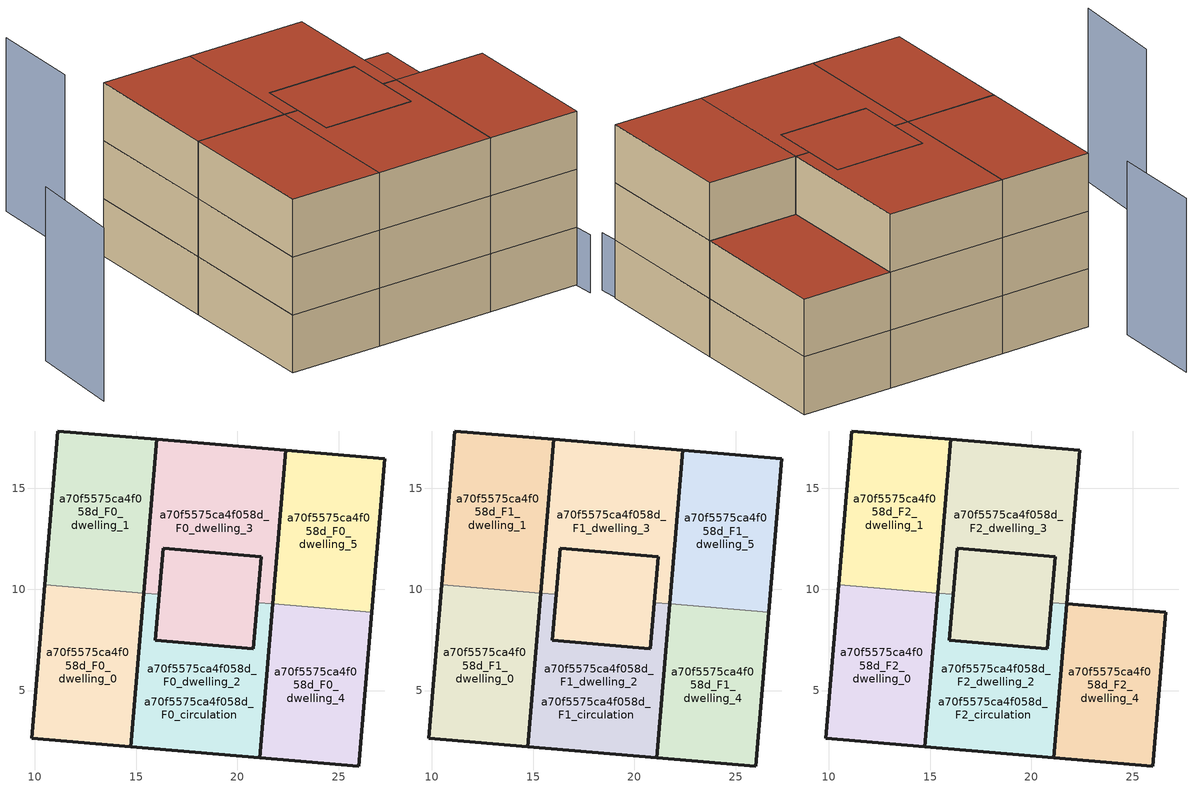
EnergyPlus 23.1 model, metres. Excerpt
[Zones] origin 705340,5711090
a70f5575ca4f058d_F0_dwelling_0
 floor ground (EU_floor_Construction): 15.38,9.82 14.75,2.22 9.84,2.63 10.48,10.23 z0
 wall outside (EU_wall_Construction): 10.48,10.23 9.84,2.63 14.75,2.22 15.38,9.82 z0:3
 wall to a70f5575ca4f058d_F0_dwelling_1 (EU_wall_Construction): 15.38,9.82 10.48,10.23 z0:3
a70f5575ca4f058d_F0_dwelling_1
 floor ground (EU_floor_Construction): 16.02,17.41 15.38,9.82 10.48,10.23 11.12,17.82 z0
 wall outside (EU_wall_Construction): 15.38,9.82 16.02,17.41 11.12,17.82 10.48,10.23 z0:3
a70f5575ca4f058d_F0_dwelling_2
 floor ground (EU_floor_Construction): 21.74,9.28 21.11,1.69 14.75,2.22 15.38,9.82 16.14,9.75 15.95,7.48 20.8,7.07 20.99,9.35 z0; 21.18,11.62 20.8,7.07 15.95,7.48 16.14,9.75 16.33,12.03 z0
 wall outside (EU_wall_Construction): 15.38,9.82 14.75,2.22 21.11,1.69 21.74,9.28 / 20.99,9.35 20.8,7.07 15.95,7.48 16.14,9.75 z0:3
 wall to a70f5575ca4f058d_F0_dwelling_3 (EU_wall_Construction): 21.74,9.28 20.99,9.35 / 16.14,9.75 15.38,9.82 z0:3
a70f5575ca4f058d_F0_dwelling_3
 floor ground (EU_floor_Construction): 21.18,11.62 20.8,7.07 15.95,7.48 16.14,9.75 16.33,12.03 20.14,11.71 z0; 22.38,16.88 21.74,9.28 20.99,9.35 21.18,11.62 20.14,11.71 16.33,12.03 16.14,9.75 15.38,9.82 16.02,17.41 z0
 wall outside (EU_wall_Construction): 16.14,9.75 16.33,12.03 21.18,11.62 20.99,9.35 / 21.74,9.28 22.38,16.88 16.02,17.41 15.38,9.82 z0:3
a70f5575ca4f058d_F0_dwelling_4
 floor ground (EU_floor_Construction): 26.65,8.87 26.01,1.28 21.11,1.69 21.74,9.28 z0
 wall outside (EU_wall_Construction): 21.74,9.28 21.11,1.69 26.01,1.28 26.65,8.87 z0:3
 wall to a70f5575ca4f058d_F0_dwelling_5 (EU_wall_Construction): 26.65,8.87 21.74,9.28 z0:3
a70f5575ca4f058d_F0_dwelling_5
 floor ground (EU_floor_Construction): 27.29,16.46 26.65,8.87 21.74,9.28 22.38,16.88 z0
 wall outside (EU_wall_Construction): 26.65,8.87 27.29,16.46 22.38,16.88 21.74,9.28 z0:3
a70f5575ca4f058d_F0_circulation
 floor ground (EU_floor_Construction): 21.18,11.62 20.99,9.35 20.8,7.07 15.95,7.48 16.14,9.75 16.33,12.03 20.14,11.71 z0; 21.74,9.28 21.11,1.69 14.75,2.22 15.38,9.82 16.14,9.75 15.95,7.48 20.8,7.07 20.99,9.35 z0; 22.38,16.88 21.74,9.28 20.99,9.35 21.18,11.62 20.14,11.71 16.33,12.03 16.14,9.75 15.38,9.82 16.02,17.41 z0
 wall outside (EU_wall_Construction): 20.8,7.07 21.18,11.62 16.33,12.03 15.95,7.48 20.8,7.07 z0:3
a70f5575ca4f058d_F1_dwelling_0
 floor to a70f5575ca4f058d_F0_dwelling_0 (EU_floor_Construction): 15.38,9.82 14.75,2.22 9.84,2.63 10.48,10.23 z3
 wall outside (EU_wall_Construction): 10.48,10.23 9.84,2.63 14.75,2.22 15.38,9.82 z3:6
 wall to a70f5575ca4f058d_F1_dwelling_1 (EU_wall_Construction): 15.38,9.82 10.48,10.23 z3:6
a70f5575ca4f058d_F1_dwelling_1
 floor to a70f5575ca4f058d_F0_dwelling_1 (EU_floor_Construction): 16.02,17.41 15.38,9.82 10.48,10.23 11.12,17.82 z3
 wall outside (EU_wall_Construction): 15.38,9.82 16.02,17.41 11.12,17.82 10.48,10.23 z3:6
a70f5575ca4f058d_F1_dwelling_2
 floor outside (EU_floor_Construction): 21.74,9.28 21.11,1.69 14.75,2.22 15.38,9.82 16.14,9.75 15.95,7.48 20.8,7.07 20.99,9.35 z3
 floor to a70f5575ca4f058d_F0_dwelling_2 (EU_floor_Construction): 21.18,11.62 20.8,7.07 15.95,7.48 16.14,9.75 16.33,12.03 z3
 wall outside (EU_wall_Construction): 15.38,9.82 14.75,2.22 21.11,1.69 21.74,9.28 / 20.99,9.35 20.8,7.07 15.95,7.48 16.14,9.75 z3:6
 wall to a70f5575ca4f058d_F1_dwelling_3 (EU_wall_Construction): 21.74,9.28 20.99,9.35 / 16.14,9.75 15.38,9.82 z3:6
a70f5575ca4f058d_F1_dwelling_3
 floor to a70f5575ca4f058d_F0_dwelling_3 (EU_floor_Construction): 22.38,16.88 21.74,9.28 20.99,9.35 21.18,11.62 20.14,11.71 16.33,12.03 16.14,9.75 15.38,9.82 16.02,17.41 z3; 21.18,11.62 20.8,7.07 15.95,7.48 16.14,9.75 16.33,12.03 20.95,11.64 z3
 wall outside (EU_wall_Construction): 16.14,9.75 16.33,12.03 21.18,11.62 20.99,9.35 / 21.74,9.28 22.38,16.88 16.02,17.41 15.38,9.82 z3:6
a70f5575ca4f058d_F1_dwelling_4
 floor to a70f5575ca4f058d_F0_dwelling_4 (EU_floor_Construction): 26.65,8.87 26.01,1.28 21.11,1.69 21.74,9.28 z3
 wall outside (EU_wall_Construction): 21.74,9.28 21.11,1.69 26.01,1.28 26.65,8.87 z3:6
 wall to a70f5575ca4f058d_F1_dwelling_5 (EU_wall_Construction): 26.65,8.87 21.74,9.28 z3:6
a70f5575ca4f058d_F1_dwelling_5
 floor to a70f5575ca4f058d_F0_dwelling_5 (EU_floor_Construction): 27.29,16.46 26.65,8.87 21.74,9.28 22.38,16.88 z3
 wall outside (EU_wall_Construction): 26.65,8.87 27.29,16.46 22.38,16.88 21.74,9.28 z3:6
 roof outside (EU_roof_Construction): 26.65,8.87 27.29,16.46 22.38,16.88 21.74,9.28 z6
a70f5575ca4f058d_F1_circulation
 floor outside (EU_floor_Construction): 22.38,16.88 21.74,9.28 20.99,9.35 21.18,11.62 20.14,11.71 16.33,12.03 16.14,9.75 15.38,9.82 16.02,17.41 z3
 floor to a70f5575ca4f058d_F0_circulation (EU_floor_Construction): 21.18,11.62 20.99,9.35 20.8,7.07 15.95,7.48 16.14,9.75 16.33,12.03 20.14,11.71 z3; 21.74,9.28 21.11,1.69 14.75,2.22 15.38,9.82 16.14,9.75 15.95,7.48 20.8,7.07 20.99,9.35 z3
 wall outside (EU_wall_Construction): 20.8,7.07 21.18,11.62 16.33,12.03 15.95,7.48 20.8,7.07 z3:6
a70f5575ca4f058d_F2_dwelling_0
 floor to a70f5575ca4f058d_F1_dwelling_0 (EU_floor_Construction): 15.38,9.82 14.75,2.22 9.84,2.63 10.48,10.23 z6
 wall outside (EU_wall_Construction): 10.48,10.23 9.84,2.63 14.75,2.22 15.38,9.82 z6:9
 wall to a70f5575ca4f058d_F2_dwelling_1 (EU_wall_Construction): 15.38,9.82 10.48,10.23 z6:9
 roof outside (EU_roof_Construction): 14.75,2.22 15.38,9.82 10.48,10.23 9.84,2.63 z9
a70f5575ca4f058d_F2_dwelling_1
 floor to a70f5575ca4f058d_F1_dwelling_1 (EU_floor_Construction): 16.02,17.41 15.38,9.82 10.48,10.23 11.12,17.82 z6
 wall outside (EU_wall_Construction): 15.38,9.82 16.02,17.41 11.12,17.82 10.48,10.23 z6:9
 roof outside (EU_roof_Construction): 15.38,9.82 16.02,17.41 11.12,17.82 10.48,10.23 z9
a70f5575ca4f058d_F2_dwelling_2
 floor outside (EU_floor_Construction): 21.74,9.28 21.11,1.69 14.75,2.22 15.38,9.82 16.14,9.75 15.95,7.48 20.8,7.07 20.99,9.35 z6
 floor to a70f5575ca4f058d_F1_dwelling_2 (EU_floor_Construction): 21.18,11.62 20.8,7.07 15.95,7.48 16.14,9.75 16.33,12.03 z6
 wall outside (EU_wall_Construction): 15.38,9.82 14.75,2.22 21.11,1.69 21.74,9.28 / 20.99,9.35 20.8,7.07 15.95,7.48 16.14,9.75 z6:9
 wall to a70f5575ca4f058d_F2_dwelling_3 (EU_wall_Construction): 21.74,9.28 20.99,9.35 / 16.14,9.75 15.38,9.82 z6:9
 roof outside (EU_roof_Construction): 20.8,7.07 21.18,11.62 16.33,12.03 16.14,9.75 15.95,7.48 z9; 21.11,1.69 21.74,9.28 20.99,9.35 20.8,7.07 15.95,7.48 16.14,9.75 15.38,9.82 14.75,2.22 z9
a70f5575ca4f058d_F2_dwelling_3
 floor to a70f5575ca4f058d_F1_dwelling_3 (EU_floor_Construction): 22.38,16.88 21.74,9.28 20.99,9.35 21.18,11.62 20.14,11.71 16.33,12.03 16.14,9.75 15.38,9.82 16.02,17.41 z6; 21.18,11.62 20.8,7.07 15.95,7.48 16.14,9.75 16.33,12.03 20.95,11.64 z6
 wall outside (EU_wall_Construction): 16.14,9.75 16.33,12.03 21.18,11.62 20.99,9.35 / 21.74,9.28 22.38,16.88 16.02,17.41 15.38,9.82 z6:9
 roof outside (EU_roof_Construction): 20.8,7.07 21.18,11.62 20.14,11.71 16.33,12.03 16.14,9.75 15.95,7.48 z9; 21.74,9.28 22.38,16.88 16.02,17.41 15.38,9.82 16.14,9.75 16.33,12.03 20.14,11.71 21.18,11.62 20.99,9.35 z9
a70f5575ca4f058d_F2_dwelling_4
 floor to a70f5575ca4f058d_F1_dwelling_4 (EU_floor_Construction): 26.65,8.87 26.01,1.28 21.11,1.69 21.74,9.28 z6
 wall outside (EU_wall_Construction): 21.11,1.69 26.01,1.28 26.65,8.87 21.74,9.28 21.11,1.69 z6:9
 roof outside (EU_roof_Construction): 26.01,1.28 26.65,8.87 21.74,9.28 21.11,1.69 z9
a70f5575ca4f058d_F2_circulation
 floor outside (EU_floor_Construction): 22.38,16.88 21.74,9.28 20.99,9.35 21.18,11.62 20.14,11.71 16.33,12.03 16.14,9.75 15.38,9.82 16.02,17.41 z6
 floor to a70f5575ca4f058d_F1_circulation (EU_floor_Construction): 21.18,11.62 20.99,9.35 20.8,7.07 15.95,7.48 16.14,9.75 16.33,12.03 20.14,11.71 z6; 21.74,9.28 21.11,1.69 14.75,2.22 15.38,9.82 16.14,9.75 15.95,7.48 20.8,7.07 20.99,9.35 z6
 wall outside (EU_wall_Construction): 20.8,7.07 21.18,11.62 16.33,12.03 15.95,7.48 20.8,7.07 z6:9
 roof outside (EU_roof_Construction): 21.11,1.69 21.74,9.28 20.99,9.35 20.8,7.07 15.95,7.48 16.14,9.75 15.38,9.82 14.75,2.22 z9; 20.8,7.07 20.99,9.35 21.18,11.62 20.14,11.71 16.33,12.03 16.14,9.75 15.95,7.48 z9; 21.74,9.28 22.38,16.88 16.02,17.41 15.38,9.82 16.14,9.75 16.33,12.03 20.14,11.71 21.18,11.62 20.99,9.35 z9
shading: 25.94,0.23 26.11,6.42 z0:3; 1.89,11.07 1.13,5.99 / 10.75,24.46 10.27,19.64 z0:9
[Building]
EU S2 Campaign: North Axis=0; Terrain=City; Solar Distribution=FullExterior
[Site:Location]
London: Latitude=51.5; Longitude=-0.5; Time Zone=0; Elevation=25
[SizingPeriod:WeatherFileDays]
AnnualSizingPeriod: Begin Month=1; Begin Day of Month=1; End Month=12; End Day of Month=31; Day of Week for Start Day=Monday; Use Weather File Daylight Saving Period=No; Use Weather File Rain and Snow Indicators=No
[MATERIAL]
EU_InternalMass_Material: Roughness=MediumRough; Thickness=0.1; Conductivity=1; Density=1800; Specific Heat=900; Thermal Absorptance=0.9; Solar Absorptance=0.7; Visible Absorptance=0.7
[MATERIAL:NOMASS] Roughness=MediumRough; Thermal Absorptance=0.9; Solar Absorptance=0.7; Visible Absorptance=0.7
Name | Thermal Resistance
EU_wall_NoMass | 1.04674
EU_roof_NoMass | 4.32442
EU_floor_NoMass | 2.04616
[CONSTRUCTION]
EU_wall_Construction: EU_wall_NoMass
EU_roof_Construction: EU_roof_NoMass
EU_floor_Construction: EU_floor_NoMass
EU_InternalMass_Construction: EU_InternalMass_Material
[ZONE] Type=1; Multiplier=1; Ceiling Height=autocalculate; Floor Area=autocalculate; Part of Total Floor Area=Yes
Name | Volume
a70f5575ca4f058d_F0_dwelling_0; a70f5575ca4f058d_F1_dwelling_0; a70f5575ca4f058d_F2_dwelling_0; a70f5575ca4f058d_F0_dwelling_1; a70f5575ca4f058d_F1_dwelling_1; a70f5575ca4f058d_F2_dwelling_1; a70f5575ca4f058d_F0_dwelling_4; a70f5575ca4f058d_F1_dwelling_4; a70f5575ca4f058d_F2_dwelling_4; a70f5575ca4f058d_F0_dwelling_5; a70f5575ca4f058d_F1_dwelling_5 | 112.523
a70f5575ca4f058d_F0_dwelling_2; a70f5575ca4f058d_F1_dwelling_2; a70f5575ca4f058d_F2_dwelling_2; a70f5575ca4f058d_F0_dwelling_3; a70f5575ca4f058d_F1_dwelling_3; a70f5575ca4f058d_F2_dwelling_3 | 179.295
a70f5575ca4f058d_F0_circulation; a70f5575ca4f058d_F1_circulation; a70f5575ca4f058d_F2_circulation | 291.818
[INTERNALMASS] Construction=EU_InternalMass_Construction
Name | Zone or ZoneList | Surface Area
a70f5575ca4f058d_F0_dwelling_0_EU_InternalMass | a70f5575ca4f058d_F0_dwelling_0 | 37.5076
a70f5575ca4f058d_F0_dwelling_1_EU_InternalMass | a70f5575ca4f058d_F0_dwelling_1 | 37.5076
a70f5575ca4f058d_F0_dwelling_2_EU_InternalMass | a70f5575ca4f058d_F0_dwelling_2 | 37.5076
a70f5575ca4f058d_F0_dwelling_3_EU_InternalMass | a70f5575ca4f058d_F0_dwelling_3 | 37.5076
a70f5575ca4f058d_F0_dwelling_4_EU_InternalMass | a70f5575ca4f058d_F0_dwelling_4 | 37.5076
a70f5575ca4f058d_F0_dwelling_5_EU_InternalMass | a70f5575ca4f058d_F0_dwelling_5 | 37.5076
a70f5575ca4f058d_F1_dwelling_0_EU_InternalMass | a70f5575ca4f058d_F1_dwelling_0 | 37.5076
a70f5575ca4f058d_F1_dwelling_1_EU_InternalMass | a70f5575ca4f058d_F1_dwelling_1 | 37.5076
a70f5575ca4f058d_F1_dwelling_2_EU_InternalMass | a70f5575ca4f058d_F1_dwelling_2 | 37.5076
a70f5575ca4f058d_F1_dwelling_3_EU_InternalMass | a70f5575ca4f058d_F1_dwelling_3 | 37.5076
a70f5575ca4f058d_F1_dwelling_4_EU_InternalMass | a70f5575ca4f058d_F1_dwelling_4 | 37.5076
a70f5575ca4f058d_F1_dwelling_5_EU_InternalMass | a70f5575ca4f058d_F1_dwelling_5 | 37.5076
a70f5575ca4f058d_F2_dwelling_0_EU_InternalMass | a70f5575ca4f058d_F2_dwelling_0 | 37.5076
a70f5575ca4f058d_F2_dwelling_1_EU_InternalMass | a70f5575ca4f058d_F2_dwelling_1 | 37.5076
a70f5575ca4f058d_F2_dwelling_2_EU_InternalMass | a70f5575ca4f058d_F2_dwelling_2 | 75.0152
a70f5575ca4f058d_F2_dwelling_3_EU_InternalMass | a70f5575ca4f058d_F2_dwelling_3 | 37.5076
a70f5575ca4f058d_F2_dwelling_4_EU_InternalMass | a70f5575ca4f058d_F2_dwelling_4 | 37.5076
[OTHEREQUIPMENT] Fuel Type=Electricity; Design Level Calculation Method=Watts/Area; Power per Zone Floor Area=1; Fraction Latent=0; Fraction Radiant=0; Fraction Lost=0; Carbon Dioxide Generation Rate=0; EndUse Subcategory=EU_Step8_InternalGains
Name | Zone or ZoneList or Space or SpaceList | Schedule
EU_Step8_InternalGain_a70f5575ca4f058d_F0_dwelling_0_f000 | a70f5575ca4f058d_F0_dwelling_0 | EU_Step8_GainSchedule_a70f5575ca4f058d_F0_dwelling_0_f000
EU_Step8_InternalGain_a70f5575ca4f058d_F0_dwelling_1_f000 | a70f5575ca4f058d_F0_dwelling_1 | EU_Step8_GainSchedule_a70f5575ca4f058d_F0_dwelling_1_f000
EU_Step8_InternalGain_a70f5575ca4f058d_F0_dwelling_2_f000 | a70f5575ca4f058d_F0_dwelling_2 | EU_Step8_GainSchedule_a70f5575ca4f058d_F0_dwelling_2_f000
EU_Step8_InternalGain_a70f5575ca4f058d_F0_dwelling_3_f000 | a70f5575ca4f058d_F0_dwelling_3 | EU_Step8_GainSchedule_a70f5575ca4f058d_F0_dwelling_3_f000
EU_Step8_InternalGain_a70f5575ca4f058d_F0_dwelling_4_f000 | a70f5575ca4f058d_F0_dwelling_4 | EU_Step8_GainSchedule_a70f5575ca4f058d_F0_dwelling_4_f000
EU_Step8_InternalGain_a70f5575ca4f058d_F0_dwelling_5_f000 | a70f5575ca4f058d_F0_dwelling_5 | EU_Step8_GainSchedule_a70f5575ca4f058d_F0_dwelling_5_f000
EU_Step8_InternalGain_a70f5575ca4f058d_F1_dwelling_0_f000 | a70f5575ca4f058d_F1_dwelling_0 | EU_Step8_GainSchedule_a70f5575ca4f058d_F1_dwelling_0_f000
EU_Step8_InternalGain_a70f5575ca4f058d_F1_dwelling_1_f000 | a70f5575ca4f058d_F1_dwelling_1 | EU_Step8_GainSchedule_a70f5575ca4f058d_F1_dwelling_1_f000
EU_Step8_InternalGain_a70f5575ca4f058d_F1_dwelling_2_f000 | a70f5575ca4f058d_F1_dwelling_2 | EU_Step8_GainSchedule_a70f5575ca4f058d_F1_dwelling_2_f000
EU_Step8_InternalGain_a70f5575ca4f058d_F1_dwelling_3_f000 | a70f5575ca4f058d_F1_dwelling_3 | EU_Step8_GainSchedule_a70f5575ca4f058d_F1_dwelling_3_f000
EU_Step8_InternalGain_a70f5575ca4f058d_F1_dwelling_4_f000 | a70f5575ca4f058d_F1_dwelling_4 | EU_Step8_GainSchedule_a70f5575ca4f058d_F1_dwelling_4_f000
EU_Step8_InternalGain_a70f5575ca4f058d_F1_dwelling_5_f000 | a70f5575ca4f058d_F1_dwelling_5 | EU_Step8_GainSchedule_a70f5575ca4f058d_F1_dwelling_5_f000
EU_Step8_InternalGain_a70f5575ca4f058d_F2_dwelling_0_f000 | a70f5575ca4f058d_F2_dwelling_0 | EU_Step8_GainSchedule_a70f5575ca4f058d_F2_dwelling_0_f000
EU_Step8_InternalGain_a70f5575ca4f058d_F2_dwelling_1_f000 | a70f5575ca4f058d_F2_dwelling_1 | EU_Step8_GainSchedule_a70f5575ca4f058d_F2_dwelling_1_f000
EU_Step8_InternalGain_a70f5575ca4f058d_F2_dwelling_2_f000 | a70f5575ca4f058d_F2_dwelling_2 | EU_Step8_GainSchedule_a70f5575ca4f058d_F2_dwelling_2_f000
EU_Step8_InternalGain_a70f5575ca4f058d_F2_dwelling_3_f000 | a70f5575ca4f058d_F2_dwelling_3 | EU_Step8_GainSchedule_a70f5575ca4f058d_F2_dwelling_3_f000
EU_Step8_InternalGain_a70f5575ca4f058d_F2_dwelling_4_f000 | a70f5575ca4f058d_F2_dwelling_4 | EU_Step8_GainSchedule_a70f5575ca4f058d_F2_dwelling_4_f000
[ZONEINFILTRATION:DESIGNFLOWRATE] Schedule=EU_AlwaysOn; Design Flow Rate Calculation Method=Flow/Area; Flow Rate per Floor Area=0.0005; Constant Term Coefficient=1; Temperature Term Coefficient=0; Velocity Term Coefficient=0; Velocity Squared Term Coefficient=0
Name | Zone or ZoneList or Space or SpaceList
EU_Circulation_Infiltration_a70f5575ca4f058d_F0_circulation | a70f5575ca4f058d_F0_circulation
EU_Circulation_Infiltration_a70f5575ca4f058d_F1_circulation | a70f5575ca4f058d_F1_circulation
EU_Circulation_Infiltration_a70f5575ca4f058d_F2_circulation | a70f5575ca4f058d_F2_circulation
[ZONEVENTILATION:DESIGNFLOWRATE] Schedule=EU_AlwaysOn; Design Flow Rate Calculation Method=AirChanges/Hour; Air Changes per Hour=0.488719; Ventilation Type=Natural; Fan Pressure Rise=0; Fan Total Efficiency=1; Constant Term Coefficient=1; Temperature Term Coefficient=0; Velocity Term Coefficient=0; Velocity Squared Term Coefficient=0; Minimum Indoor Temperature=-100; Maximum Indoor Temperature=100; Delta Temperature=-100; Minimum Outdoor Temperature=-100; Maximum Outdoor Temperature=100; Maximum Wind Speed=40
Name | Zone or ZoneList or Space or SpaceList
EU_ConstantAir_a70f5575ca4f058d_F0_dwelling_0 | a70f5575ca4f058d_F0_dwelling_0
EU_ConstantAir_a70f5575ca4f058d_F0_dwelling_1 | a70f5575ca4f058d_F0_dwelling_1
EU_ConstantAir_a70f5575ca4f058d_F0_dwelling_2 | a70f5575ca4f058d_F0_dwelling_2
EU_ConstantAir_a70f5575ca4f058d_F0_dwelling_3 | a70f5575ca4f058d_F0_dwelling_3
EU_ConstantAir_a70f5575ca4f058d_F0_dwelling_4 | a70f5575ca4f058d_F0_dwelling_4
EU_ConstantAir_a70f5575ca4f058d_F0_dwelling_5 | a70f5575ca4f058d_F0_dwelling_5
EU_ConstantAir_a70f5575ca4f058d_F1_dwelling_0 | a70f5575ca4f058d_F1_dwelling_0
EU_ConstantAir_a70f5575ca4f058d_F1_dwelling_1 | a70f5575ca4f058d_F1_dwelling_1
EU_ConstantAir_a70f5575ca4f058d_F1_dwelling_2 | a70f5575ca4f058d_F1_dwelling_2
EU_ConstantAir_a70f5575ca4f058d_F1_dwelling_3 | a70f5575ca4f058d_F1_dwelling_3
EU_ConstantAir_a70f5575ca4f058d_F1_dwelling_4 | a70f5575ca4f058d_F1_dwelling_4
EU_ConstantAir_a70f5575ca4f058d_F1_dwelling_5 | a70f5575ca4f058d_F1_dwelling_5
EU_ConstantAir_a70f5575ca4f058d_F2_dwelling_0 | a70f5575ca4f058d_F2_dwelling_0
EU_ConstantAir_a70f5575ca4f058d_F2_dwelling_1 | a70f5575ca4f058d_F2_dwelling_1
EU_ConstantAir_a70f5575ca4f058d_F2_dwelling_2 | a70f5575ca4f058d_F2_dwelling_2
EU_ConstantAir_a70f5575ca4f058d_F2_dwelling_3 | a70f5575ca4f058d_F2_dwelling_3
EU_ConstantAir_a70f5575ca4f058d_F2_dwelling_4 | a70f5575ca4f058d_F2_dwelling_4
[HVACTEMPLATE:THERMOSTAT] Constant Heating Setpoint=20; Constant Cooling Setpoint=50
EU_HeatOnly_a70f5575ca4f058d_F0_dwelling_0; EU_HeatOnly_a70f5575ca4f058d_F0_dwelling_1; EU_HeatOnly_a70f5575ca4f058d_F0_dwelling_2; EU_HeatOnly_a70f5575ca4f058d_F0_dwelling_3; EU_HeatOnly_a70f5575ca4f058d_F0_dwelling_4; EU_HeatOnly_a70f5575ca4f058d_F0_dwelling_5; EU_HeatOnly_a70f5575ca4f058d_F1_dwelling_0; EU_HeatOnly_a70f5575ca4f058d_F1_dwelling_1; EU_HeatOnly_a70f5575ca4f058d_F1_dwelling_2; EU_HeatOnly_a70f5575ca4f058d_F1_dwelling_3; EU_HeatOnly_a70f5575ca4f058d_F1_dwelling_4; EU_HeatOnly_a70f5575ca4f058d_F1_dwelling_5; EU_HeatOnly_a70f5575ca4f058d_F2_dwelling_0; EU_HeatOnly_a70f5575ca4f058d_F2_dwelling_1; EU_HeatOnly_a70f5575ca4f058d_F2_dwelling_2; EU_HeatOnly_a70f5575ca4f058d_F2_dwelling_3; EU_HeatOnly_a70f5575ca4f058d_F2_dwelling_4
[HVACTEMPLATE:ZONE:IDEALLOADSAIRSYSTEM] System Availability Schedule=EU_AlwaysOn; Maximum Heating Supply Air Temperature=50; Minimum Cooling Supply Air Temperature=13; Maximum Heating Supply Air Humidity Ratio=0.0156; Minimum Cooling Supply Air Humidity Ratio=0.0077; Heating Limit=NoLimit; Cooling Limit=NoLimit; Heating Availability Schedule=EU_AlwaysOn; Cooling Availability Schedule=EU_CoolingOff; Dehumidification Control Type=ConstantSensibleHeatRatio; Cooling Sensible Heat Ratio=0.7; Dehumidification Setpoint=60; Humidification Control Type=None; Humidification Setpoint=30; Outdoor Air Method=None; Outdoor Air Flow Rate per Person=0.00944; Outdoor Air Flow Rate per Zone Floor Area=0; Outdoor Air Flow Rate per Zone=0; Demand Controlled Ventilation Type=None; Outdoor Air Economizer Type=NoEconomizer; Heat Recovery Type=None; Sensible Heat Recovery Effectiveness=0.7; Latent Heat Recovery Effectiveness=0.65
Name | Template Thermostat
a70f5575ca4f058d_F0_dwelling_0 | EU_HeatOnly_a70f5575ca4f058d_F0_dwelling_0
a70f5575ca4f058d_F0_dwelling_1 | EU_HeatOnly_a70f5575ca4f058d_F0_dwelling_1
a70f5575ca4f058d_F0_dwelling_2 | EU_HeatOnly_a70f5575ca4f058d_F0_dwelling_2
a70f5575ca4f058d_F0_dwelling_3 | EU_HeatOnly_a70f5575ca4f058d_F0_dwelling_3
a70f5575ca4f058d_F0_dwelling_4 | EU_HeatOnly_a70f5575ca4f058d_F0_dwelling_4
a70f5575ca4f058d_F0_dwelling_5 | EU_HeatOnly_a70f5575ca4f058d_F0_dwelling_5
a70f5575ca4f058d_F1_dwelling_0 | EU_HeatOnly_a70f5575ca4f058d_F1_dwelling_0
a70f5575ca4f058d_F1_dwelling_1 | EU_HeatOnly_a70f5575ca4f058d_F1_dwelling_1
a70f5575ca4f058d_F1_dwelling_2 | EU_HeatOnly_a70f5575ca4f058d_F1_dwelling_2
a70f5575ca4f058d_F1_dwelling_3 | EU_HeatOnly_a70f5575ca4f058d_F1_dwelling_3
a70f5575ca4f058d_F1_dwelling_4 | EU_HeatOnly_a70f5575ca4f058d_F1_dwelling_4
a70f5575ca4f058d_F1_dwelling_5 | EU_HeatOnly_a70f5575ca4f058d_F1_dwelling_5
a70f5575ca4f058d_F2_dwelling_0 | EU_HeatOnly_a70f5575ca4f058d_F2_dwelling_0
a70f5575ca4f058d_F2_dwelling_1 | EU_HeatOnly_a70f5575ca4f058d_F2_dwelling_1
a70f5575ca4f058d_F2_dwelling_2 | EU_HeatOnly_a70f5575ca4f058d_F2_dwelling_2
a70f5575ca4f058d_F2_dwelling_3 | EU_HeatOnly_a70f5575ca4f058d_F2_dwelling_3
a70f5575ca4f058d_F2_dwelling_4 | EU_HeatOnly_a70f5575ca4f058d_F2_dwelling_4
[SIZING:ZONE] Zone Cooling Design Supply Air Temperature Input Method=SupplyAirTemperature; Zone Cooling Design Supply Air Temperature=13; Zone Heating Design Supply Air Temperature Input Method=SupplyAirTemperature; Zone Heating Design Supply Air Temperature=50; Zone Cooling Design Supply Air Humidity Ratio=0.008; Zone Heating Design Supply Air Humidity Ratio=0.008; Cooling Design Air Flow Method=DesignDay; Cooling Design Air Flow Rate=0; Cooling Minimum Air Flow per Zone Floor Area=0.000762; Cooling Minimum Air Flow=0; Cooling Minimum Air Flow Fraction=0.2; Heating Design Air Flow Method=DesignDay; Heating Design Air Flow Rate=0; Heating Maximum Air Flow per Zone Floor Area=0.002032; Heating Maximum Air Flow=0.141576; Heating Maximum Air Flow Fraction=0.3; Account for Dedicated Outdoor Air System=No; Dedicated Outdoor Air System Control Strategy=NeutralSupplyAir; Dedicated Outdoor Air Low Setpoint Temperature for Design=autosize; Dedicated Outdoor Air High Setpoint Temperature for Design=autosize; Zone Load Sizing Method=Sensible Load Only No Latent Load; Zone Latent Cooling Design Supply Air Humidity Ratio Input Method=HumidityRatioDifference; Zone Cooling Design Supply Air Humidity Ratio Difference=0.005; Zone Latent Heating Design Supply Air Humidity Ratio Input Method=HumidityRatioDifference; Zone Humidification Design Supply Air Humidity Ratio Difference=0.005
a70f5575ca4f058d_F0_dwelling_0; a70f5575ca4f058d_F0_dwelling_1; a70f5575ca4f058d_F0_dwelling_2; a70f5575ca4f058d_F0_dwelling_3; a70f5575ca4f058d_F0_dwelling_4; a70f5575ca4f058d_F0_dwelling_5; a70f5575ca4f058d_F1_dwelling_0; a70f5575ca4f058d_F1_dwelling_1; a70f5575ca4f058d_F1_dwelling_2; a70f5575ca4f058d_F1_dwelling_3; a70f5575ca4f058d_F1_dwelling_4; a70f5575ca4f058d_F1_dwelling_5; a70f5575ca4f058d_F2_dwelling_0; a70f5575ca4f058d_F2_dwelling_1; a70f5575ca4f058d_F2_dwelling_2; a70f5575ca4f058d_F2_dwelling_3; a70f5575ca4f058d_F2_dwelling_4
[SCHEDULE:CONSTANT]
Name | Hourly Value
EU_AlwaysOn | 1
EU_CoolingOff | 0
[SCHEDULE:FILE] Column Number=1; Rows to Skip at Top=0; Number of Hours of Data=8760; Column Separator=Comma; Interpolate to Timestep=No; Minutes per Item=60; Adjust Schedule for Daylight Savings=Yes
Name | File
EU_Step8_GainSchedule_a70f5575ca4f058d_F0_dwelling_0_f000 | ../../schedules/a70f5575ca4f058d/a70f5575ca4f058d_F0_dwelling_0_f000_gain.csv
EU_Step8_GainSchedule_a70f5575ca4f058d_F0_dwelling_1_f000 | ../../schedules/a70f5575ca4f058d/a70f5575ca4f058d_F0_dwelling_1_f000_gain.csv
EU_Step8_GainSchedule_a70f5575ca4f058d_F0_dwelling_2_f000 | ../../schedules/a70f5575ca4f058d/a70f5575ca4f058d_F0_dwelling_2_f000_gain.csv
EU_Step8_GainSchedule_a70f5575ca4f058d_F0_dwelling_3_f000 | ../../schedules/a70f5575ca4f058d/a70f5575ca4f058d_F0_dwelling_3_f000_gain.csv
EU_Step8_GainSchedule_a70f5575ca4f058d_F0_dwelling_4_f000 | ../../schedules/a70f5575ca4f058d/a70f5575ca4f058d_F0_dwelling_4_f000_gain.csv
EU_Step8_GainSchedule_a70f5575ca4f058d_F0_dwelling_5_f000 | ../../schedules/a70f5575ca4f058d/a70f5575ca4f058d_F0_dwelling_5_f000_gain.csv
EU_Step8_GainSchedule_a70f5575ca4f058d_F1_dwelling_0_f000 | ../../schedules/a70f5575ca4f058d/a70f5575ca4f058d_F1_dwelling_0_f000_gain.csv
EU_Step8_GainSchedule_a70f5575ca4f058d_F1_dwelling_1_f000 | ../../schedules/a70f5575ca4f058d/a70f5575ca4f058d_F1_dwelling_1_f000_gain.csv
EU_Step8_GainSchedule_a70f5575ca4f058d_F1_dwelling_2_f000 | ../../schedules/a70f5575ca4f058d/a70f5575ca4f058d_F1_dwelling_2_f000_gain.csv
EU_Step8_GainSchedule_a70f5575ca4f058d_F1_dwelling_3_f000 | ../../schedules/a70f5575ca4f058d/a70f5575ca4f058d_F1_dwelling_3_f000_gain.csv
EU_Step8_GainSchedule_a70f5575ca4f058d_F1_dwelling_4_f000 | ../../schedules/a70f5575ca4f058d/a70f5575ca4f058d_F1_dwelling_4_f000_gain.csv
EU_Step8_GainSchedule_a70f5575ca4f058d_F1_dwelling_5_f000 | ../../schedules/a70f5575ca4f058d/a70f5575ca4f058d_F1_dwelling_5_f000_gain.csv
EU_Step8_GainSchedule_a70f5575ca4f058d_F2_dwelling_0_f000 | ../../schedules/a70f5575ca4f058d/a70f5575ca4f058d_F2_dwelling_0_f000_gain.csv
EU_Step8_GainSchedule_a70f5575ca4f058d_F2_dwelling_1_f000 | ../../schedules/a70f5575ca4f058d/a70f5575ca4f058d_F2_dwelling_1_f000_gain.csv
EU_Step8_GainSchedule_a70f5575ca4f058d_F2_dwelling_2_f000 | ../../schedules/a70f5575ca4f058d/a70f5575ca4f058d_F2_dwelling_2_f000_gain.csv
EU_Step8_GainSchedule_a70f5575ca4f058d_F2_dwelling_3_f000 | ../../schedules/a70f5575ca4f058d/a70f5575ca4f058d_F2_dwelling_3_f000_gain.csv
EU_Step8_GainSchedule_a70f5575ca4f058d_F2_dwelling_4_f000 | ../../schedules/a70f5575ca4f058d/a70f5575ca4f058d_F2_dwelling_4_f000_gain.csv
